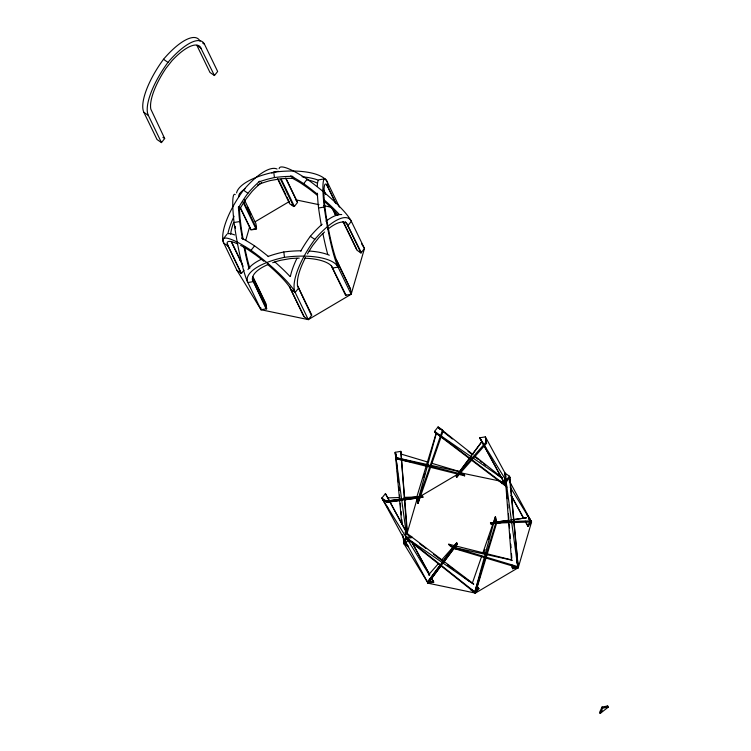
<?xml version="1.0" encoding="UTF-8"?>
<svg xmlns="http://www.w3.org/2000/svg" width="751" height="751" viewBox="0 0 751 751"><rect width="100%" height="100%" fill="white"/><g stroke="black" fill="none" stroke-linecap="round" stroke-linejoin="round"><path stroke-width="1.13" d="M436.538 432.576L417.481 502.316L418.025 503.433L443.081 431.149L442.546 430.041L438.077 426.953L434.557 431.403L435.101 432.52L506.334 486.564M419.246 498.936L418.025 503.433L417.622 500.241M419.865 496.683L421.095 492.187M510.258 487.249L531.548 521.983L518.237 567.728L475.374 593.083L474.839 591.976L495.435 516.613L496.646 523.053L475.374 593.083L428.07 583.198L404.038 543.855L402.752 534.628M481.213 571.718L475.374 593.083L470.915 590.004L470.37 588.887L473.947 591.356M481.832 569.465L482.752 566.094M239.888 260.344L240.536 258.109M245.737 240.254L249.632 226.868M277.016 169.022A51.265 17.301 -55.4 0 0 243.455 190.153A51.265 17.301 -55.4 0 0 223.826 243.211L236.969 270.388L261.001 309.731L308.304 319.616L351.168 294.261L364.479 248.506L351.346 221.329A51.265 9.078 38.3 0 0 307.215 179.217A51.265 9.078 38.3 0 0 279.128 168.656M407.286 532.694L417.021 499.218M426.258 465.864L416.805 496.993L417.481 502.316L442.546 430.041M426.934 463.639L436.387 432.51M423.761 476.988L424.775 473.646M442.273 560.152L405.268 532.083L405.934 537.406L474.839 591.976L496.101 521.936L495.435 516.613L482.902 552.745M472.266 583.414L481.757 556.031M483.822 552.774L484.958 549.488M488.375 539.631L489.521 536.345M473.59 584.222L405.934 537.406L406.479 538.523L412.121 537.556L411.576 536.439L405.934 537.406L403.494 542.738L407.962 545.817L408.506 546.935L404.038 543.855L406.479 538.523L406.207 536.392M602.067 707.001L599.627 712.333L600.171 713.45L608.254 707.151L607.709 706.034L602.067 707.001L602.612 708.118L600.171 713.45L602.283 710.775M431.196 465.385L459.668 471.628L470.098 457.528M472.182 454.712L481.907 441.541L456.157 476.078L456.692 477.195L486.592 443.287L485.381 436.847L479.739 437.814L506.681 487.315M431.487 578.026L433.721 582.232L428.07 583.198L427.535 582.081L456.758 542.842L457.293 543.959L442.686 563.579M407.896 534.787L385.413 493.614L381.902 498.063L428.07 583.198L457.293 543.959L453.463 548.305M459.481 473.459L460.87 471.59M427.535 582.081L440.753 564.33M442.142 562.461L453.275 547.517M454.665 545.648L456.758 542.842L454.458 545.451M428.07 583.198L441.297 565.447M200.048 41.221A51.265 17.301 -55.4 0 0 163.502 59.282A51.265 17.301 -55.4 0 0 143.873 112.331L157.015 139.517L161.484 142.596L164.685 138.531L150.829 109.158A45.999 15.518 -55.4 0 1 165.933 68.35L172.054 60.606A45.999 15.518 -55.4 0 1 200.16 46.712L214.448 75.541L217.659 71.486L204.516 44.309L202.732 43.07M223.422 238.724L226.943 234.274M244 270.219L241.437 273.467L228.295 246.29L223.826 243.211A51.265 9.078 38.3 0 1 251.041 250.327L254.561 245.877A51.265 9.078 38.3 0 1 268.548 256.626M290.656 175.875A51.265 9.078 38.3 0 1 303.695 183.666L307.215 179.217M291.726 204.572L294.401 206.422L297.612 202.357L285.99 178.316M298.682 287.99L311.825 315.167L308.304 319.616L295.171 292.439L298.682 287.99A51.265 9.078 38.3 0 0 297.349 285.633M361.475 243.587L364.479 248.506L360.968 252.965L347.826 225.779L351.346 221.329A51.265 17.301 -55.4 0 0 314.8 239.391A51.265 17.301 -55.4 0 0 295.171 292.439L290.703 289.36A51.265 17.301 -55.4 0 1 289.895 286.92M457.566 474.303L456.157 476.078L486.047 442.17L485.381 436.847L505.967 474.754M505.526 482.123L501.875 483.606L501.33 482.489L505.902 480.64L509.413 476.19L504.954 473.102L511.525 560.584M511.882 565.25L512.595 568.695L518.237 567.728L509.413 476.19L509.957 477.307L506.437 481.757L505.902 480.64M474.839 591.976L478.349 587.517L476.5 586.118M509.309 480.903L531.548 521.983L528.037 526.432L527.493 525.315L531.013 520.865L528.328 519.016M428.399 575.013L438.359 563.71M441.428 560.237L452.928 547.188M404.038 543.855L408.525 540.354M502.231 481.785L505.827 478.988M255.265 221.686L289.154 201.634M420.344 496.336L458.223 473.928M604.977 707.142L607.709 706.034M319.006 179.799L324.657 178.832M252.927 276.781L266.032 303.902L266.652 308.764L261.001 309.731L247.868 282.554A51.265 5.811 80.3 0 1 234.049 222.512L239.691 221.536A51.265 5.811 80.3 0 1 238.471 206.75M321.344 225.384A51.265 5.811 80.3 0 1 318.565 208.008L324.216 207.041A51.265 5.811 80.3 0 1 327.305 181.986A51.265 18.653 -7.2 0 0 273.768 172.223A51.265 18.653 -7.2 0 0 236.574 192.941M253.153 229.111L256.542 228.529L255.922 223.667L244.3 199.625M255.697 225.882L256.1 229.083L250.956 229.966L239.832 206.966M266.652 308.764L253.509 281.587L247.868 282.554A51.265 18.653 -7.2 0 1 284.488 257.321A51.265 18.653 -7.2 0 1 338.034 267.084L351.168 294.261L345.526 295.227L332.383 268.051A51.265 5.811 80.3 0 1 331.304 265.544M332.383 268.051L338.034 267.084L337.359 261.752A51.265 18.653 -7.2 0 0 335.95 259.668M407.54 534.111L400.856 451.342L395.214 452.318L401.794 524.189M420.194 496.411L422.456 496.017L422.991 497.134L419.612 497.716M493.257 523.7L490.994 524.02L490.459 522.903L526.545 517.777L513.017 519.701M490.994 524.02L502.278 522.283M428.661 581.894L433.177 581.114L431.346 578.148M512.051 567.578L517.702 566.611L511.722 522.743M602.612 708.118L608.254 707.151M422.456 496.017L386.361 501.142L381.902 498.063L385.488 504.128M422.991 497.134L386.906 502.259L382.437 499.18M490.459 522.903L493.839 522.424M496.092 522.105L508.502 520.34M495.51 523.381L503.405 522.264M401.025 499.143L386.361 501.142L386.906 502.259L401.56 500.26M404.404 498.683L416.805 496.993L404.01 497.387M404.949 499.8L417.349 498.11M387.723 497.885L399.354 497.528M531.013 520.865L496.101 521.936L496.646 523.053L531.548 521.983L526.742 514.106M295.396 199.747L319.044 204.694M323.55 205.633L331.435 207.285M460.213 472.745L500.757 481.222M428.915 464.888L395.88 457.641L395.214 452.318L406.235 533.126M410.093 461.752L396.425 458.758L395.88 457.641L464.137 474.716L464.681 475.834L396.425 458.758L395.89 454.496M512.473 560.284L453.238 547.291L448.769 544.212L449.314 545.329L453.782 548.408L518.237 567.728L509.957 477.307M459.471 549.666L453.782 548.408L453.238 547.291L517.702 566.611M448.769 544.212L485.174 553.318M487.455 553.891L511.337 559.861M401.879 454.308L427.441 461.968M431.891 463.301L459.668 471.628M201.334 48.421L196.865 45.342L209.98 72.462L214.448 75.541M163.502 59.282L167.971 62.361A51.265 17.301 -55.4 0 1 204.516 44.309M359.485 251.341L361.278 252.571L346.99 223.742A45.999 15.518 -55.4 0 0 327.689 229.337M360.968 252.965L356.894 250.149L342.963 221.583M143.873 112.331L148.341 115.419L161.484 142.596M243.455 190.153L247.924 193.242A51.265 17.301 -55.4 0 1 259.752 181.179M300.747 251.106A51.265 17.301 -55.4 0 1 310.332 236.302L314.8 239.391M162.901 137.302L164.685 138.531M236.969 270.388L241.437 273.467M308.304 319.616L303.845 316.537L290.703 289.36M440.405 429.309L438.612 428.07L440.452 429.525M502.212 478.218L434.557 431.403L506.718 486.141M435.101 432.52L444.63 439.119M446.535 440.433L450.347 443.071M460.57 472.248L464.137 474.716M462.888 474.594L464.681 475.834M476.444 586.202L478.894 588.634L475.374 593.083L406.479 538.523L415.05 544.456M476.988 587.32L478.894 588.634L477.045 587.235M444.123 561.551L473.731 584.015M410.431 536.702L405.803 533.201L405.268 532.083M419.678 543.724L426.155 548.634M433.562 554.247L441.888 560.565M447.436 564.78L453.914 569.69M462.24 576.008L469.638 581.621M438.077 426.953L472.989 454.599M474.82 456.054L502.381 477.88M442.292 430.98L452.393 438.988M468.014 451.351L471.684 454.261M475.364 457.171L478.115 459.359M479.955 460.814L481.795 462.269M483.635 463.724L485.465 465.179M497.406 474.632L500.166 476.819M505.986 480.33L479.739 437.814L506.709 487.221M480.274 438.931L483.325 443.869M485.155 446.836L486.376 448.816M526.667 514.069L531.548 521.983M381.902 498.063L406.319 537.613M408.15 540.579L429.516 575.182M386.709 506.099L387.938 508.08M431.271 578.279L433.721 582.232L431.468 578.11M511.196 495.463L523.56 518.106M527.493 525.315L525.249 521.194L528.037 526.432M511.178 495.547L523.541 518.199M412.383 543.029L429.807 574.937M407.305 533.848L385.413 493.614M412.928 544.146L429.225 573.999M505.808 476.528L504.954 473.102L511.403 520.434M486.047 442.17L486.592 443.287M339.433 207.079L327.305 181.986L327.98 187.318L335.556 202.995M336.016 203.596L327.032 185.244A45.999 5.21 80.3 0 0 324.056 196.067M343.695 222.362L356.809 249.492M323.362 189.299L325.887 194.509M332.44 208.074L335.969 215.377L338.025 215.021A45.999 8.148 38.3 0 0 324.103 201.137M323.315 189.956L324.826 193.082M331.886 207.689L335.415 214.993L335.171 213.049M337.359 261.752L350.501 288.938L351.168 294.261M350.557 289.398L336.448 259.968A45.999 5.21 80.3 0 1 328.084 227.055M346.023 295.143L331.604 266.098A45.999 16.738 -7.2 0 0 304.559 258.194M285.615 178.1L297.218 202.085M281.287 179.301L294.401 206.422M280.592 179.414L293.697 206.544L289.623 203.728L277.495 178.644M278.339 179.348L285.896 194.997M286.91 197.081L289.435 202.291M311.515 315.561L297.659 286.178A45.999 15.518 -55.4 0 1 305.422 257.687M304.23 316.809L289.886 287.511A45.999 8.148 38.3 0 0 267.328 264.221M247.361 207.06L250.89 214.364M243.934 202.451L256.542 228.529M242.986 201.953L256.1 229.083M240.808 208.628L250.89 229.496M252.871 277.438L256.908 285.784M257.912 287.868L265.478 303.517L265.751 305.648M266.154 308.849L252.43 279.682A45.999 16.738 -7.2 0 1 268.698 264.239M231.449 241.625L242.038 263.535M231.533 242.282L243.127 266.276M241.043 273.195L227.243 244.282A45.999 8.148 38.3 0 1 237.335 243.803M235.213 226.304L235.504 228.266M517.139 559.645L518.237 567.728L517.026 561.288L517.298 563.419M396.228 456.89L395.749 453.435L396.181 458.063M273.768 172.223L274.434 177.555A51.265 18.653 -7.2 0 0 258.738 182.005M301.282 250.787A51.265 18.653 -7.2 0 0 283.822 251.989L284.488 257.321M260.738 307.6L261.001 309.731M396.603 462.7L396.922 466.183M397.345 470.821L397.664 474.294M398.086 478.931L398.405 482.414M398.828 487.052L399.147 490.525M399.579 495.162L399.785 497.481M400.321 503.283L400.64 506.756M401.062 511.393L401.381 514.876M401.804 519.514L402.123 522.987M403.4 536.899L403.616 539.218M505.489 474.219L505.836 478.885M506.193 483.55L506.54 488.216M506.981 494.045L507.329 498.711M507.77 504.55L508.033 508.042M508.474 513.881L508.821 518.547M509.262 524.376L509.525 527.878M509.967 533.708L510.314 538.373M510.755 544.203L511.018 547.704M511.45 553.534L511.807 558.2M512.332 565.203L512.595 568.695M400.856 451.342L407.089 534.158M148.341 115.419A51.265 17.301 -55.4 0 1 167.971 62.361M309.234 251.041A51.265 18.653 -7.2 0 1 329.295 255.227M247.943 269.543A51.265 18.653 -7.2 0 1 261.442 259.236M268.116 256.438A51.265 18.653 -7.2 0 1 283.822 251.989M338.034 267.084A51.265 5.811 80.3 0 1 324.216 207.041M272.716 262.681A45.999 16.738 -7.2 0 1 280.602 260.278L290.421 258.588A45.999 16.738 -7.2 0 1 299.245 258.137M290.374 276.434A51.265 17.301 -55.4 0 1 296.964 258.288M251.041 250.327A51.265 9.078 38.3 0 1 295.171 292.439M310.332 236.302A51.265 17.301 -55.4 0 1 322.16 224.249M325.99 221.16A51.265 17.301 -55.4 0 1 341.743 214.57M307.478 253.894A45.999 15.518 -55.4 0 1 312.763 245.37L318.875 237.626A45.999 15.518 -55.4 0 1 324.554 232.021M327.689 254.214A51.265 5.811 80.3 0 1 322.892 233.495M318.565 208.008A51.265 5.811 80.3 0 1 317.354 193.223M317.298 186.013A51.265 5.811 80.3 0 1 318.368 180.249M327.68 224.859A45.999 5.21 80.3 0 1 325.812 213.782L324.648 204.516A45.999 5.21 80.3 0 1 324.094 197.025M303.695 183.666A51.265 9.078 38.3 0 1 317.682 194.425M323.972 199.728A51.265 9.078 38.3 0 1 339.161 214.288M345.282 221.648A51.265 9.078 38.3 0 1 347.826 225.779M277.157 171.5A51.265 9.078 38.3 0 1 278.809 171.425M291.595 177.903A45.999 8.148 38.3 0 1 300.832 183.103L308.605 188.463A45.999 8.148 38.3 0 1 317.42 195.42M274.434 177.555A51.265 18.653 -7.2 0 1 292.899 176.344M302.071 176.776A51.265 18.653 -7.2 0 1 318.086 180.052M326.563 185.234A51.265 18.653 -7.2 0 1 327.98 187.318M239.71 193.505A51.265 18.653 -7.2 0 1 245.051 188.783M257.584 184.924A45.999 16.738 -7.2 0 1 270.548 180.503L280.367 178.822A45.999 16.738 -7.2 0 1 294.514 178.419M307.187 179.827A45.999 16.738 -7.2 0 1 317.082 183.047M228.295 246.29A51.265 17.301 -55.4 0 1 227.487 243.85M227.966 233.373A51.265 17.301 -55.4 0 1 234.059 216.26M238.339 208.036A51.265 17.301 -55.4 0 1 247.924 193.242M271.806 173.087A51.265 17.301 -55.4 0 1 276.8 171.557M230.641 234.19A45.999 15.518 -55.4 0 1 233.627 222.493M239.043 210.59A45.999 15.518 -55.4 0 1 245.887 199.222L252.007 191.477A45.999 15.518 -55.4 0 1 261.667 182.512M253.509 281.587A51.265 5.811 80.3 0 1 252.43 279.081M248.806 267.75A51.265 5.811 80.3 0 1 244.009 247.032M242.47 238.921A51.265 5.811 80.3 0 1 239.691 221.536M238.63 196.912A51.265 5.811 80.3 0 1 239.494 193.786M249.801 268.22A45.999 5.21 80.3 0 1 244.629 246.957M243.155 239.353A45.999 5.21 80.3 0 1 241.296 228.285L240.123 219.02A45.999 5.21 80.3 0 1 239.456 208.168M234.049 222.512A51.265 5.811 80.3 0 1 235.26 194.612M274.828 261.93A51.265 9.078 38.3 0 1 290.017 276.499M228.013 233.702A51.265 9.078 38.3 0 1 234.631 234.922M241.522 238.086A51.265 9.078 38.3 0 1 254.561 245.877M240.63 245.417A45.999 8.148 38.3 0 1 248.177 249.754L255.95 255.124A45.999 8.148 38.3 0 1 263.901 261.367M458.091 475.327L456.692 477.195L458.101 475.421"/></g></svg>
